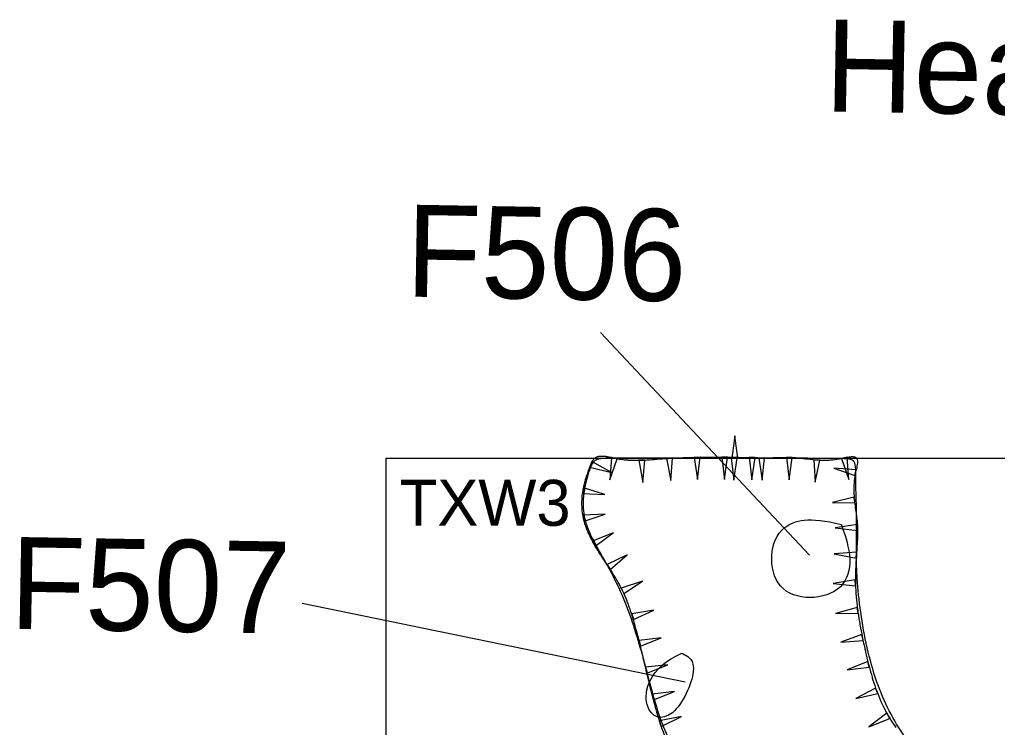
# Model space of a CAD drawing. Extents: x -238.8 to -151.2, y 363.7 to 449.3.
# Drawn here: x -220.44 to -209.81, y 407.04 to 414.74 of the extents above; entities that cross this region are included whole.
import ezdxf

# ---------------------------------------------------------------- set-up
doc = ezdxf.new("R2010")
doc.units = 0
for name, color, linetype in [('All Other Features', 7, 'Continuous'), ('Feature Numbers', 7, 'Continuous'), ('Posthole', 7, 'Continuous'), ('Quad Labels', 7, 'Continuous'), ('Quadrat', 7, 'Continuous')]:
    doc.layers.add(name, color=color, linetype=linetype)

msp = doc.modelspace()

# ---------------------------------------------------------------- linework, layer by layer
at = {"layer": 'All Other Features'}
for points in [[(-212.699, 409.967), (-212.635, 409.967), (-212.666, 410.209)], [(-213.945, 409.96), (-214.008, 409.973), (-214.025, 409.73)], [(-213.345, 409.966), (-213.41, 409.962), (-213.363, 409.723)], [(-213.045, 409.975), (-213.109, 409.974), (-213.073, 409.733)], [(-212.745, 409.976), (-212.809, 409.976), (-212.778, 409.734)], [(-212.642, 409.966), (-212.707, 409.966), (-212.676, 409.725)], [(-212.444, 409.971), (-212.509, 409.973), (-212.483, 409.73)], [(-212.342, 409.968), (-212.406, 409.967), (-212.369, 409.726)], [(-212.042, 409.973), (-212.106, 409.973), (-212.076, 409.731)], [(-211.742, 409.944), (-211.807, 409.949), (-211.792, 409.706)], [(-211.445, 409.976), (-211.508, 409.963), (-211.427, 409.733)], [(-214.22, 409.929), (-214.244, 409.869), (-214.008, 409.809)], [(-213.645, 409.945), (-213.71, 409.942), (-213.667, 409.702)], [(-211.36, 409.777), (-211.347, 409.84), (-211.59, 409.855)], [(-214.312, 409.643), (-214.322, 409.58), (-214.079, 409.571)], [(-211.363, 409.478), (-211.369, 409.542), (-211.606, 409.485)], [(-214.319, 409.345), (-214.306, 409.281), (-214.075, 409.358)], [(-211.332, 409.179), (-211.334, 409.243), (-211.575, 409.207)], [(-214.215, 409.064), (-214.184, 409.008), (-213.989, 409.155)], [(-214.056, 408.809), (-214.021, 408.755), (-213.837, 408.914)], [(-211.346, 408.879), (-211.342, 408.943), (-211.585, 408.927)], [(-213.901, 408.552), (-213.873, 408.494), (-213.67, 408.629)], [(-211.354, 408.579), (-211.356, 408.643), (-211.596, 408.604)], [(-213.788, 408.274), (-213.77, 408.212), (-213.548, 408.313)], [(-211.326, 408.28), (-211.335, 408.343), (-211.57, 408.278)], [(-211.272, 407.984), (-211.285, 408.047), (-211.515, 407.965)], [(-213.708, 407.984), (-213.693, 407.922), (-213.466, 408.011)], [(-213.638, 407.692), (-213.623, 407.629), (-213.395, 407.717)], [(-211.204, 407.691), (-211.22, 407.754), (-211.445, 407.662)], [(-213.566, 407.4), (-213.551, 407.338), (-213.324, 407.429)], [(-211.113, 407.405), (-211.135, 407.466), (-211.351, 407.352)], [(-210.982, 407.135), (-211.013, 407.191), (-211.208, 407.044)], [(-213.487, 407.11), (-213.466, 407.049), (-213.248, 407.157)]]:
    msp.add_lwpolyline(points, close=True, dxfattribs=at)
for points in [[(-214.232, 409.899), (-214.229, 409.906), (-214.225, 409.915), (-214.221, 409.924), (-214.216, 409.933), (-214.211, 409.941), (-214.206, 409.948), (-214.201, 409.955), (-214.195, 409.962), (-214.188, 409.967), (-214.182, 409.972), (-214.176, 409.976), (-214.168, 409.979), (-214.161, 409.982), (-214.154, 409.984), (-214.146, 409.986), (-214.137, 409.988), (-214.129, 409.988), (-214.125, 409.988)], [(-214.124, 409.989), (-214.12, 409.989), (-214.111, 409.989), (-214.102, 409.989), (-214.093, 409.988), (-214.084, 409.987), (-214.074, 409.986), (-214.065, 409.984), (-214.055, 409.983), (-214.045, 409.981), (-214.036, 409.979), (-214.026, 409.977), (-214.016, 409.975), (-214.007, 409.973), (-213.997, 409.971), (-213.987, 409.969), (-213.978, 409.967), (-213.976, 409.967)], [(-213.976, 409.967), (-213.948, 409.961), (-213.921, 409.956), (-213.894, 409.953), (-213.867, 409.949), (-213.842, 409.946), (-213.828, 409.946)], [(-213.677, 409.944), (-213.671, 409.944), (-213.647, 409.945), (-213.622, 409.946), (-213.596, 409.948), (-213.57, 409.95), (-213.542, 409.952), (-213.528, 409.953)], [(-213.527, 409.953), (-213.514, 409.954), (-213.485, 409.957), (-213.455, 409.959), (-213.422, 409.961), (-213.39, 409.963), (-213.378, 409.964)], [(-213.378, 409.964), (-213.355, 409.965), (-213.318, 409.967), (-213.293, 409.968), (-213.268, 409.969), (-213.242, 409.97), (-213.228, 409.971)], [(-213.227, 409.971), (-213.216, 409.971), (-213.189, 409.972), (-213.161, 409.973), (-213.133, 409.973), (-213.105, 409.974), (-213.077, 409.974)], [(-213.077, 409.974), (-213.077, 409.974), (-213.048, 409.975), (-213.02, 409.975), (-212.991, 409.975), (-212.962, 409.976), (-212.933, 409.976), (-212.927, 409.976)], [(-212.927, 409.976), (-212.905, 409.976), (-212.877, 409.976), (-212.848, 409.976), (-212.821, 409.976), (-212.793, 409.976), (-212.777, 409.976)], [(-212.817, 409.967), (-212.821, 409.967), (-212.82, 409.967), (-212.816, 409.967), (-212.811, 409.967), (-212.803, 409.967), (-212.792, 409.967), (-212.78, 409.967), (-212.766, 409.967), (-212.749, 409.966), (-212.732, 409.966), (-212.713, 409.966), (-212.692, 409.966), (-212.675, 409.966)], [(-212.667, 409.967), (-212.681, 409.967), (-212.699, 409.967), (-212.716, 409.967), (-212.733, 409.967), (-212.749, 409.967), (-212.762, 409.967), (-212.776, 409.967), (-212.788, 409.967), (-212.798, 409.967), (-212.807, 409.967), (-212.814, 409.967), (-212.817, 409.967)], [(-212.777, 409.976), (-212.766, 409.976), (-212.74, 409.976), (-212.714, 409.975), (-212.689, 409.975), (-212.665, 409.975), (-212.641, 409.975), (-212.627, 409.975)], [(-212.675, 409.966), (-212.671, 409.966), (-212.648, 409.966), (-212.624, 409.966), (-212.601, 409.966), (-212.576, 409.966), (-212.551, 409.966), (-212.526, 409.966), (-212.525, 409.966)], [(-212.517, 409.967), (-212.533, 409.967), (-212.55, 409.967), (-212.568, 409.967), (-212.587, 409.967), (-212.605, 409.967), (-212.624, 409.967), (-212.643, 409.967), (-212.662, 409.967), (-212.667, 409.967)], [(-212.626, 409.975), (-212.618, 409.974), (-212.597, 409.974), (-212.576, 409.974), (-212.556, 409.974), (-212.538, 409.973), (-212.519, 409.973), (-212.503, 409.972), (-212.489, 409.972), (-212.476, 409.972)], [(-212.524, 409.966), (-212.501, 409.966), (-212.476, 409.966), (-212.451, 409.967), (-212.427, 409.967), (-212.404, 409.967), (-212.379, 409.968), (-212.374, 409.968)], [(-212.476, 409.972), (-212.474, 409.972), (-212.462, 409.971), (-212.452, 409.971), (-212.442, 409.97), (-212.434, 409.97), (-212.429, 409.97), (-212.424, 409.969), (-212.421, 409.969), (-212.422, 409.969), (-212.422, 409.968), (-212.426, 409.968), (-212.432, 409.968), (-212.439, 409.968), (-212.448, 409.967), (-212.462, 409.967), (-212.472, 409.967), (-212.486, 409.967), (-212.501, 409.967), (-212.516, 409.967), (-212.516, 409.967)], [(-212.374, 409.968), (-212.355, 409.968), (-212.332, 409.969), (-212.31, 409.969), (-212.289, 409.97), (-212.268, 409.97), (-212.248, 409.971), (-212.228, 409.971), (-212.224, 409.971)], [(-212.224, 409.971), (-212.209, 409.972), (-212.19, 409.972), (-212.172, 409.972), (-212.155, 409.973), (-212.137, 409.973), (-212.121, 409.973), (-212.104, 409.973), (-212.088, 409.973), (-212.074, 409.973)], [(-212.074, 409.973), (-212.071, 409.973), (-212.055, 409.973), (-212.04, 409.972), (-212.024, 409.972), (-212.008, 409.971), (-211.992, 409.97), (-211.977, 409.969), (-211.961, 409.967), (-211.946, 409.966), (-211.93, 409.964), (-211.924, 409.963)], [(-211.924, 409.963), (-211.915, 409.962), (-211.899, 409.96), (-211.884, 409.958), (-211.868, 409.957), (-211.852, 409.955), (-211.835, 409.953), (-211.819, 409.951), (-211.802, 409.949), (-211.785, 409.948), (-211.775, 409.947)], [(-211.624, 409.946), (-211.62, 409.946), (-211.599, 409.948), (-211.579, 409.95), (-211.558, 409.953), (-211.537, 409.957), (-211.527, 409.959), (-211.517, 409.961), (-211.507, 409.963), (-211.497, 409.965), (-211.487, 409.967), (-211.477, 409.969), (-211.476, 409.97)], [(-211.476, 409.97), (-211.468, 409.971), (-211.458, 409.973), (-211.449, 409.975), (-211.439, 409.977), (-211.43, 409.978), (-211.421, 409.979), (-211.413, 409.981), (-211.404, 409.981), (-211.397, 409.982), (-211.389, 409.982), (-211.381, 409.982), (-211.375, 409.981), (-211.368, 409.98), (-211.362, 409.979), (-211.357, 409.976), (-211.352, 409.974), (-211.348, 409.971), (-211.344, 409.967), (-211.338, 409.96), (-211.337, 409.957)], [(-211.337, 409.956), (-211.335, 409.95), (-211.334, 409.938), (-211.333, 409.926), (-211.334, 409.912), (-211.336, 409.896), (-211.338, 409.881), (-211.341, 409.864), (-211.345, 409.847), (-211.349, 409.83), (-211.353, 409.812), (-211.353, 409.809)], [(-214.281, 409.758), (-214.278, 409.769), (-214.274, 409.781), (-214.27, 409.793), (-214.266, 409.805), (-214.262, 409.818), (-214.257, 409.83), (-214.253, 409.842), (-214.248, 409.855), (-214.244, 409.868), (-214.24, 409.877), (-214.237, 409.887), (-214.233, 409.896), (-214.232, 409.899)], [(-213.827, 409.945), (-213.817, 409.945), (-213.792, 409.943), (-213.768, 409.942), (-213.744, 409.942), (-213.72, 409.942), (-213.696, 409.943), (-213.677, 409.944)], [(-211.775, 409.947), (-211.768, 409.946), (-211.75, 409.945), (-211.733, 409.944), (-211.714, 409.944), (-211.696, 409.943), (-211.678, 409.943), (-211.658, 409.944), (-211.639, 409.945), (-211.625, 409.946)], [(-214.317, 409.612), (-214.317, 409.613), (-214.315, 409.626), (-214.312, 409.638), (-214.31, 409.65), (-214.307, 409.662), (-214.305, 409.673), (-214.302, 409.685), (-214.299, 409.697), (-214.296, 409.709), (-214.292, 409.721), (-214.289, 409.733), (-214.285, 409.745), (-214.282, 409.757), (-214.281, 409.757)], [(-211.353, 409.809), (-211.356, 409.795), (-211.361, 409.768), (-211.365, 409.743), (-211.368, 409.718), (-211.37, 409.693), (-211.372, 409.668), (-211.372, 409.66)], [(-211.372, 409.659), (-211.372, 409.645), (-211.373, 409.621), (-211.372, 409.598), (-211.371, 409.576), (-211.37, 409.553), (-211.368, 409.532), (-211.366, 409.51), (-211.366, 409.51)], [(-214.329, 409.462), (-214.329, 409.475), (-214.329, 409.496), (-214.328, 409.516), (-214.327, 409.537), (-214.325, 409.557), (-214.322, 409.577), (-214.321, 409.589), (-214.319, 409.601), (-214.317, 409.612)], [(-214.313, 409.313), (-214.316, 409.331), (-214.32, 409.352), (-214.323, 409.372), (-214.325, 409.393), (-214.327, 409.413), (-214.328, 409.434), (-214.329, 409.455), (-214.329, 409.462)], [(-211.366, 409.51), (-211.364, 409.488), (-211.361, 409.467), (-211.358, 409.446), (-211.356, 409.425), (-211.353, 409.404), (-211.35, 409.384), (-211.347, 409.363), (-211.347, 409.361)], [(-214.266, 409.171), (-214.269, 409.176), (-214.276, 409.195), (-214.283, 409.214), (-214.29, 409.233), (-214.296, 409.253), (-214.302, 409.272), (-214.307, 409.292), (-214.312, 409.311), (-214.313, 409.313)], [(-211.347, 409.36), (-211.344, 409.342), (-211.342, 409.321), (-211.339, 409.301), (-211.337, 409.28), (-211.336, 409.259), (-211.334, 409.237), (-211.333, 409.214), (-211.333, 409.211)], [(-211.333, 409.211), (-211.333, 409.192), (-211.332, 409.169), (-211.332, 409.146), (-211.333, 409.123), (-211.333, 409.1), (-211.334, 409.077), (-211.335, 409.061)], [(-214.2, 409.036), (-214.211, 409.056), (-214.223, 409.079), (-214.235, 409.102), (-214.244, 409.12), (-214.252, 409.139), (-214.261, 409.157), (-214.266, 409.17)], [(-214.122, 408.908), (-214.13, 408.921), (-214.144, 408.943), (-214.158, 408.966), (-214.172, 408.988), (-214.185, 409.01), (-214.198, 409.033), (-214.2, 409.036)], [(-211.335, 409.061), (-211.335, 409.054), (-211.336, 409.031), (-211.338, 409.007), (-211.339, 408.984), (-211.341, 408.96), (-211.342, 408.937), (-211.344, 408.913), (-211.344, 408.911)], [(-214.039, 408.782), (-214.044, 408.79), (-214.059, 408.812), (-214.073, 408.834), (-214.088, 408.856), (-214.102, 408.878), (-214.116, 408.9), (-214.121, 408.907)], [(-211.344, 408.911), (-211.345, 408.889), (-211.347, 408.865), (-211.349, 408.842), (-211.35, 408.818), (-211.351, 408.794), (-211.352, 408.77), (-211.353, 408.761)], [(-213.958, 408.655), (-213.96, 408.659), (-213.974, 408.681), (-213.988, 408.703), (-214.002, 408.725), (-214.016, 408.747), (-214.03, 408.769), (-214.039, 408.782)], [(-211.353, 408.761), (-211.354, 408.747), (-211.354, 408.723), (-211.355, 408.699), (-211.355, 408.665), (-211.355, 408.63), (-211.355, 408.611)], [(-213.887, 408.523), (-213.897, 408.545), (-213.909, 408.568), (-213.921, 408.591), (-213.934, 408.614), (-213.947, 408.636), (-213.958, 408.655)], [(-211.355, 408.611), (-211.354, 408.596), (-211.353, 408.562), (-211.352, 408.528), (-211.349, 408.494), (-211.347, 408.461)], [(-213.828, 408.385), (-213.832, 408.397), (-213.842, 408.422), (-213.852, 408.447), (-213.863, 408.472), (-213.874, 408.496), (-213.885, 408.521), (-213.887, 408.523)], [(-211.347, 408.461), (-211.347, 408.459), (-211.344, 408.425), (-211.34, 408.392), (-211.336, 408.358), (-211.332, 408.324), (-211.33, 408.311)], [(-213.779, 408.243), (-213.78, 408.245), (-213.788, 408.27), (-213.796, 408.296), (-213.805, 408.322), (-213.814, 408.347), (-213.823, 408.372), (-213.828, 408.385)], [(-211.33, 408.311), (-211.327, 408.29), (-211.323, 408.257), (-211.317, 408.223), (-211.312, 408.189), (-211.307, 408.163)], [(-213.738, 408.099), (-213.742, 408.115), (-213.749, 408.141), (-213.757, 408.167), (-213.764, 408.193), (-213.772, 408.219), (-213.779, 408.243)], [(-211.307, 408.163), (-211.306, 408.156), (-211.3, 408.122), (-211.293, 408.089), (-211.287, 408.055), (-211.28, 408.022), (-211.279, 408.016)], [(-213.701, 407.953), (-213.702, 407.957), (-213.708, 407.983), (-213.715, 408.01), (-213.722, 408.036), (-213.728, 408.062), (-213.735, 408.088), (-213.738, 408.098)], [(-213.665, 407.807), (-213.668, 407.819), (-213.675, 407.847), (-213.682, 407.874), (-213.688, 407.902), (-213.695, 407.93), (-213.701, 407.953)], [(-211.279, 408.016), (-211.273, 407.988), (-211.266, 407.955), (-211.258, 407.921), (-211.251, 407.887), (-211.247, 407.869)], [(-211.247, 407.868), (-211.244, 407.857), (-211.237, 407.826), (-211.23, 407.796), (-211.222, 407.765), (-211.215, 407.734), (-211.212, 407.723)], [(-213.63, 407.661), (-213.635, 407.681), (-213.642, 407.709), (-213.648, 407.736), (-213.655, 407.764), (-213.662, 407.792), (-213.665, 407.807)], [(-211.212, 407.723), (-211.207, 407.704), (-211.199, 407.674), (-211.191, 407.643), (-211.182, 407.613), (-211.173, 407.583), (-211.172, 407.578)], [(-213.595, 407.515), (-213.595, 407.516), (-213.602, 407.544), (-213.609, 407.571), (-213.615, 407.599), (-213.622, 407.626), (-213.629, 407.654), (-213.63, 407.661)], [(-213.559, 407.369), (-213.561, 407.379), (-213.568, 407.406), (-213.575, 407.434), (-213.582, 407.461), (-213.589, 407.489), (-213.595, 407.514)], [(-211.172, 407.578), (-211.164, 407.553), (-211.154, 407.523), (-211.145, 407.493), (-211.135, 407.464), (-211.124, 407.435)], [(-211.124, 407.435), (-211.124, 407.435), (-211.113, 407.405), (-211.102, 407.376), (-211.09, 407.348), (-211.077, 407.319), (-211.067, 407.297)], [(-213.52, 407.224), (-213.524, 407.239), (-213.529, 407.258), (-213.534, 407.277), (-213.539, 407.296), (-213.547, 407.324), (-213.554, 407.351), (-213.559, 407.369)], [(-211.067, 407.296), (-211.065, 407.291), (-211.051, 407.263), (-211.037, 407.235), (-211.023, 407.208), (-211.008, 407.181), (-210.998, 407.163)], [(-213.477, 407.08), (-213.479, 407.087), (-213.485, 407.106), (-213.491, 407.125), (-213.497, 407.144), (-213.503, 407.163), (-213.508, 407.182), (-213.514, 407.201), (-213.519, 407.22), (-213.52, 407.223)], [(-213.424, 406.94), (-213.424, 406.94), (-213.431, 406.958), (-213.439, 406.976), (-213.446, 406.995), (-213.453, 407.013), (-213.46, 407.031), (-213.466, 407.05), (-213.473, 407.069), (-213.477, 407.08)], [(-210.998, 407.163), (-210.995, 407.159), (-210.982, 407.137), (-210.969, 407.116), (-210.955, 407.095), (-210.941, 407.074), (-210.926, 407.053), (-210.916, 407.037)]]:
    msp.add_lwpolyline(points, dxfattribs=at)
msp.add_open_spline([(-212.817, 409.967), (-212.404, 409.967), (-211.961, 409.967), (-211.537, 409.957), (-211.344, 409.967), (-211.356, 409.795), (-211.336, 409.259), (-211.355, 408.699), (-211.251, 407.887), (-211.008, 407.181), (-210.641, 406.692), (-210.313, 406.203), (-210.235, 405.899), (-210.329, 405.65), (-210.577, 405.133), (-210.718, 404.388), (-210.739, 403.419), (-210.742, 402.424), (-210.782, 401.495), (-210.783, 400.959), (-210.751, 400.657), (-210.734, 400.358), (-210.752, 400.211), (-210.749, 399.967), (-210.931, 399.967), (-211.627, 399.97), (-211.942, 399.969), (-212.234, 399.975), (-212.196, 400.118), (-212.095, 400.661), (-212.011, 401.28), (-211.992, 401.771), (-212.099, 402.441), (-212.329, 403.21), (-212.596, 403.73), (-212.801, 404.065), (-212.81, 404.407), (-212.821, 405.239), (-212.801, 405.748), (-212.896, 406.125), (-213.382, 406.852), (-213.539, 407.296), (-213.702, 407.957), (-213.909, 408.568), (-214.235, 409.102), (-214.316, 409.331), (-214.322, 409.577), (-214.244, 409.868), (-214.188, 409.967), (-213.978, 409.967), (-213.318, 409.967), (-212.462, 409.967), (-212.817, 409.967), (-212.817, 409.967), (-212.817, 409.967)], degree=3, dxfattribs=at)
at = {"layer": 'Feature Numbers'}
for p, q in [((-214.127, 411.333), (-211.856, 408.911)), ((-217.371, 408.388), (-213.207, 407.534))]:
    msp.add_line(p, q, dxfattribs=at)
at = {"layer": 'Posthole'}
for points in [[(-211.508, 409.245), (-211.864, 409.334), (-212.181, 409.245), (-212.296, 408.915), (-212.219, 408.534), (-211.851, 408.407), (-211.47, 408.534), (-211.381, 408.864), (-211.508, 409.245), (-211.508, 409.245), (-211.508, 409.245)], [(-213.244, 407.845), (-213.604, 407.684), (-213.71, 407.179), (-213.331, 407.068), (-213.035, 407.736), (-213.244, 407.845), (-213.244, 407.845), (-213.244, 407.845)]]:
    msp.add_open_spline(points, degree=3, dxfattribs=at)
at = {"layer": 'Quadrat'}
for q in [(-206.46, 409.967), (-216.46, 399.967)]:
    msp.add_line((-216.46, 409.967), q, dxfattribs=at)

# ---------------------------------------------------------------- texts
at = {"layer": 'Feature Numbers'}
for s, p in [('Hearth', (-211.693, 413.737)), ('F506', (-216.249, 411.723)), ('F507', (-220.554, 408.11))]:
    msp.add_text(s, height=1, rotation=359, dxfattribs=at).set_placement(p)
at = {"layer": 'Quad Labels'}
msp.add_text('TXW3', height=0.5, dxfattribs=at).set_placement((-216.31, 409.23))

doc.saveas('drawing.dxf')
